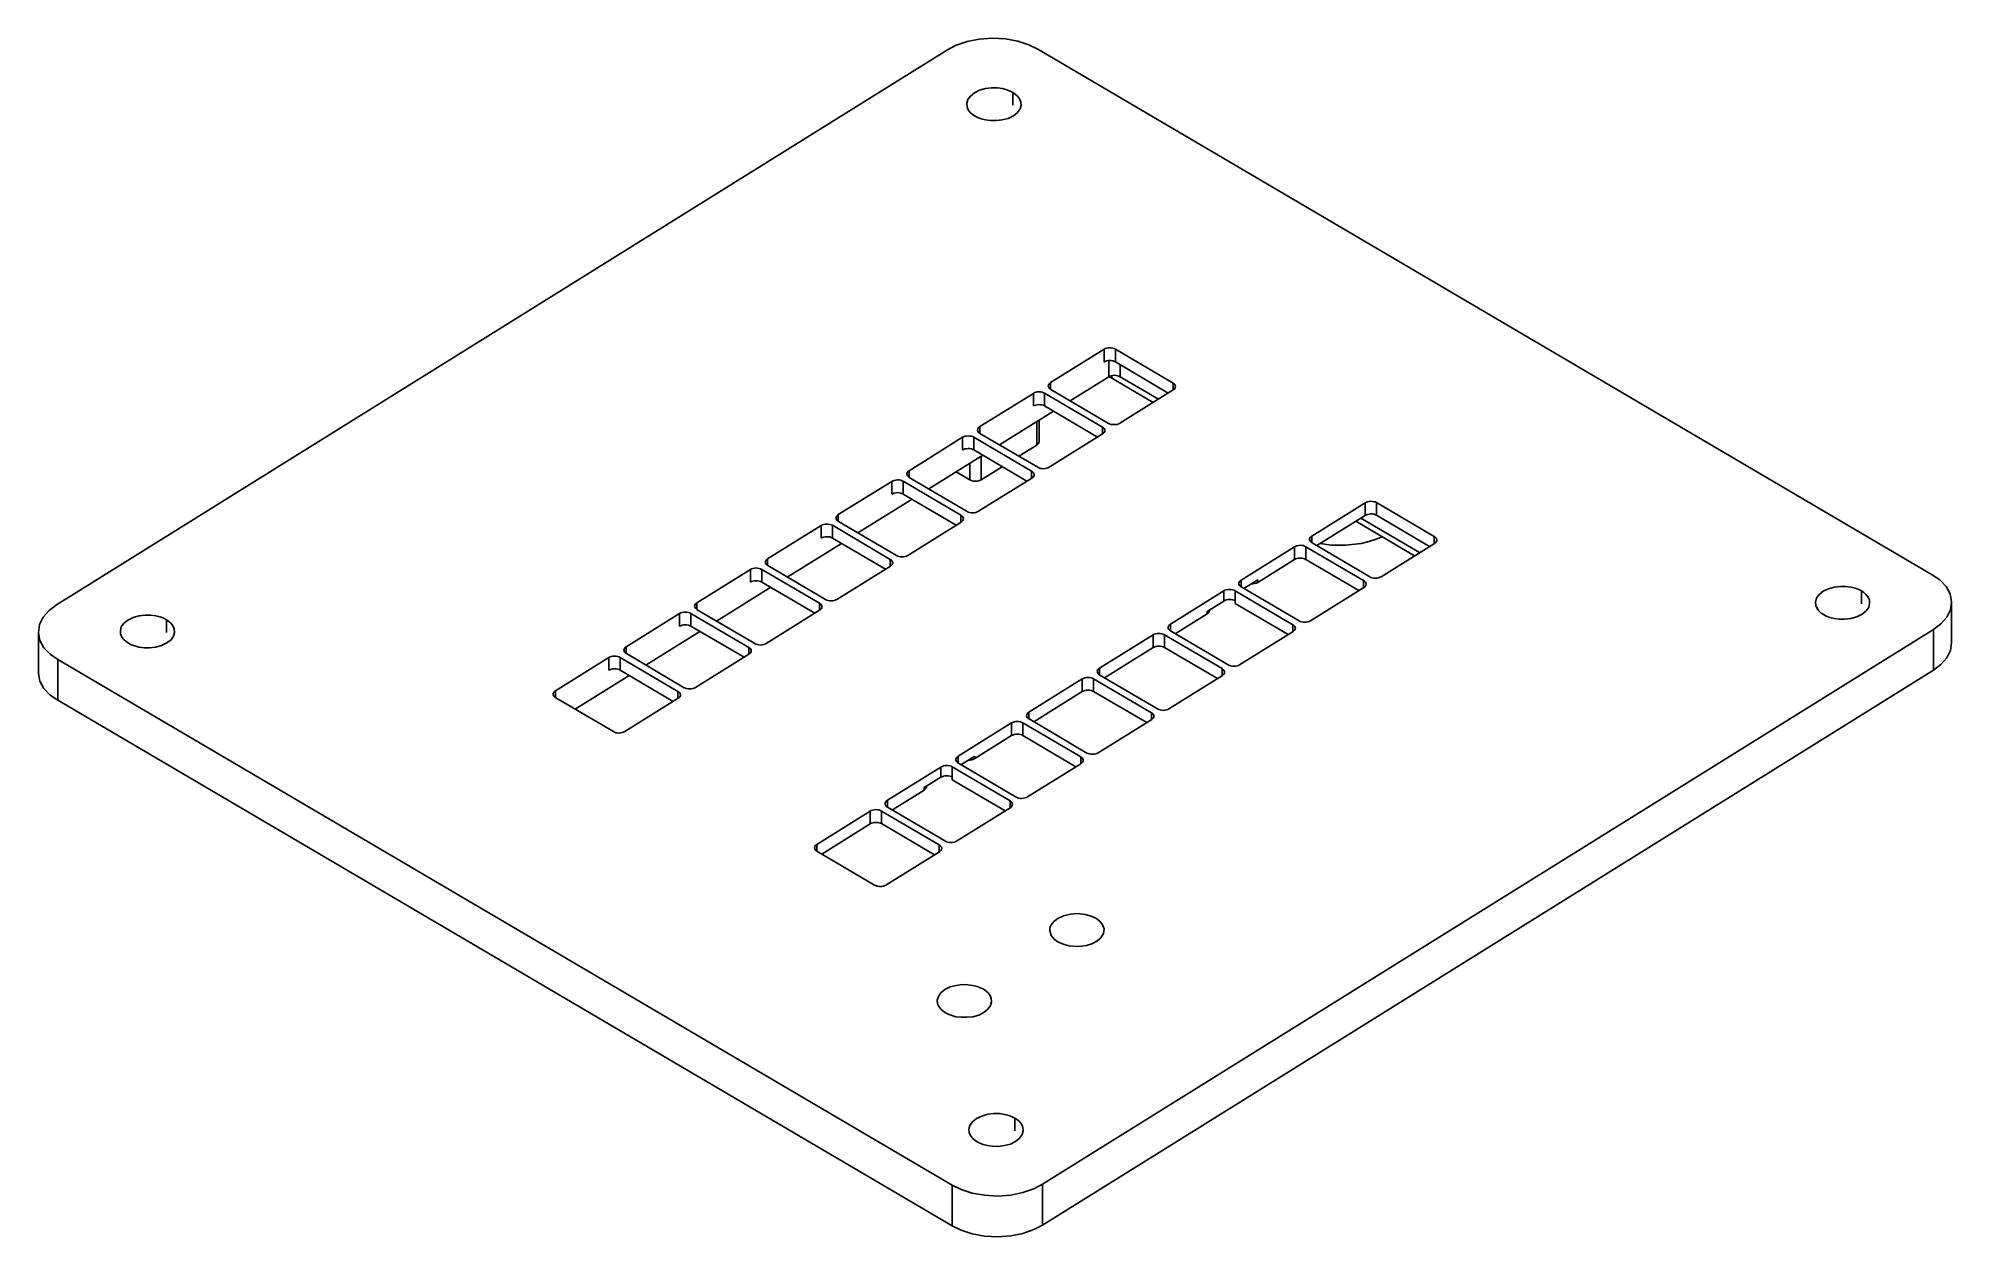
# Model space of a CAD drawing. Header units: millimetres. Extents: x -60 to 60, y -17 to 58.
import ezdxf

# ---------------------------------------------------------------- set-up
doc = ezdxf.new("R2010")
doc.units = ezdxf.units.MM
doc.layers.add('VISIBLE', color=7, linetype='Continuous')

msp = doc.modelspace()

# ---------------------------------------------------------------- linework, layer by layer
at = {"layer": 'VISIBLE'}
for p, q in [((-2.42, 57.44), (-1.75, 57.67)), ((-1.75, 57.67), (-0.99, 57.82)), ((-0.99, 57.82), (-0.17, 57.88)), ((-0.17, 57.88), (0.65, 57.84)), ((0.65, 57.84), (1.43, 57.7)), ((1.43, 57.7), (2.11, 57.48)), ((2.11, 57.48), (2.68, 57.2)), ((-58.71, 22.42), (-2.98, 57.15)), ((-2.98, 57.15), (-2.42, 57.44)), ((2.68, 57.2), (58.63, 24.31)), ((-1.76, 53.81), (-1.7, 54.04)), ((-1.7, 54.04), (-1.54, 54.26)), ((-1.54, 54.26), (-1.29, 54.47)), ((-1.29, 54.47), (-0.96, 54.63)), ((-0.96, 54.63), (-0.59, 54.73)), ((-0.59, 54.73), (-0.21, 54.78)), ((-0.21, 54.78), (0.15, 54.77)), ((0.15, 54.77), (0.46, 54.73)), ((0.46, 54.73), (0.73, 54.66)), ((0.73, 54.66), (0.94, 54.58)), ((0.94, 54.58), (1.12, 54.49)), ((1.12, 53.69), (1.12, 54.49)), ((1.12, 54.49), (1.27, 54.39)), ((1.27, 54.39), (1.41, 54.26)), ((1.41, 54.26), (1.53, 54.1)), ((1.53, 54.1), (1.61, 53.91)), ((1.61, 53.91), (1.63, 53.7)), ((-1.76, 53.81), (-1.75, 53.59)), ((-1.75, 53.59), (-1.67, 53.4)), ((-1.67, 53.4), (-1.55, 53.24)), ((-1.55, 53.24), (-1.4, 53.11)), ((-1.4, 53.11), (-1.25, 53.01)), ((-1.25, 53.01), (-1.08, 52.92)), ((-1.08, 52.92), (-0.86, 52.84)), ((-0.86, 52.84), (-0.6, 52.77)), ((-0.6, 52.77), (-0.28, 52.73)), ((-0.28, 52.73), (0.07, 52.73)), ((0.07, 52.73), (0.45, 52.77)), ((0.45, 52.77), (0.82, 52.87)), ((0.82, 52.87), (1.15, 53.03)), ((1.15, 53.03), (1.41, 53.24)), ((1.41, 53.24), (1.57, 53.47)), ((1.57, 53.47), (1.63, 53.7)), ((3.48, 36.34), (6.82, 38.42)), ((6.82, 38.42), (6.89, 38.46)), ((6.82, 37.62), (6.82, 38.42)), ((6.89, 38.46), (6.97, 38.48)), ((6.97, 38.48), (7.07, 38.5)), ((7.07, 38.5), (7.17, 38.51)), ((7.17, 38.51), (7.27, 38.51)), ((7.27, 38.51), (7.37, 38.49)), ((7.37, 38.49), (7.46, 38.46)), ((7.46, 38.46), (7.53, 38.43)), ((7.53, 37.63), (7.53, 38.43)), ((7.53, 38.43), (11.14, 36.3)), ((6.82, 37.62), (6.89, 37.66)), ((6.82, 37.62), (6.82, 37.62)), ((6.89, 37.66), (6.97, 37.69)), ((6.97, 37.69), (7.07, 37.71)), ((7.07, 37.71), (7.17, 37.72)), ((7.12, 36.69), (7.12, 37.71)), ((7.17, 37.72), (7.27, 37.71)), ((7.27, 37.71), (7.37, 37.69)), ((7.37, 37.69), (7.46, 37.66)), ((7.46, 37.66), (7.53, 37.63)), ((7.53, 37.63), (10.84, 35.68)), ((7.82, 36.7), (7.82, 37.46)), ((3.33, 36.12), (3.34, 36.18)), ((3.33, 36.12), (3.35, 36.06)), ((3.34, 36.18), (3.37, 36.24)), ((3.35, 36.06), (3.38, 36)), ((3.37, 36.24), (3.42, 36.29)), ((3.38, 36), (3.43, 35.95)), ((3.42, 36.29), (3.48, 36.34)), ((3.43, 35.95), (3.49, 35.91)), ((3.48, 35.92), (3.48, 36.34)), ((3.49, 35.91), (7.1, 33.78)), ((4.7, 35.19), (7.12, 36.69)), ((7.1, 36.69), (7.16, 36.68)), ((7.12, 36.69), (7.18, 36.73)), ((7.16, 36.68), (7.24, 36.65)), ((7.18, 36.73), (7.27, 36.76)), ((7.24, 36.65), (7.31, 36.61)), ((7.27, 36.76), (7.36, 36.78)), ((7.31, 36.61), (7.31, 36.77)), ((7.31, 36.61), (9.9, 35.09)), ((7.36, 36.78), (7.47, 36.79)), ((7.47, 36.79), (7.57, 36.78)), ((7.57, 36.78), (7.67, 36.76)), ((7.67, 36.76), (7.75, 36.73)), ((7.75, 36.73), (7.82, 36.7)), ((7.82, 36.7), (10.22, 35.29)), ((11.14, 35.87), (11.14, 36.3)), ((11.14, 36.3), (11.2, 36.26)), ((11.15, 35.87), (11.21, 35.92)), ((11.2, 36.26), (11.25, 36.21)), ((11.21, 35.92), (11.26, 35.97)), ((11.25, 36.21), (11.28, 36.15)), ((11.26, 35.97), (11.28, 36.03)), ((11.28, 36.15), (11.29, 36.09)), ((11.28, 36.03), (11.29, 36.09)), ((-0.95, 33.58), (2.4, 35.66)), ((2.4, 35.66), (2.46, 35.7)), ((2.4, 34.87), (2.4, 35.66)), ((2.4, 34.87), (2.46, 34.9)), ((2.4, 34.87), (2.4, 34.87)), ((2.46, 35.7), (2.55, 35.73)), ((2.46, 34.9), (2.55, 34.93)), ((2.55, 35.73), (2.64, 35.75)), ((2.55, 34.93), (2.64, 34.95)), ((2.64, 35.75), (2.75, 35.75)), ((2.64, 34.95), (2.75, 34.96)), ((2.75, 35.75), (2.85, 35.75)), ((2.75, 34.96), (2.85, 34.95)), ((2.85, 35.75), (2.95, 35.73)), ((2.85, 34.95), (2.95, 34.94)), ((2.95, 35.73), (3.03, 35.7)), ((2.95, 34.94), (3.03, 34.91)), ((3.03, 35.7), (3.1, 35.67)), ((3.03, 34.91), (3.1, 34.87)), ((3.1, 34.87), (3.1, 35.67)), ((3.1, 35.67), (6.72, 33.54)), ((3.1, 34.87), (6.42, 32.92)), ((7.81, 33.79), (11.15, 35.87)), ((-1.05, 33.48), (-1.01, 33.54)), ((-1.01, 33.54), (-0.95, 33.58)), ((-0.95, 33.16), (-0.95, 33.58)), ((0.28, 32.43), (3.66, 34.54)), ((2.62, 32.42), (2.62, 33.89)), ((2.76, 32.64), (2.76, 33.98)), ((6.72, 33.11), (6.72, 33.54)), ((6.72, 33.54), (6.78, 33.5)), ((7.1, 33.78), (7.17, 33.75)), ((7.17, 33.75), (7.26, 33.72)), ((7.26, 33.72), (7.35, 33.7)), ((7.35, 33.7), (7.46, 33.7)), ((7.46, 33.7), (7.56, 33.7)), ((7.56, 33.7), (7.65, 33.72)), ((7.65, 33.72), (7.74, 33.75)), ((7.74, 33.75), (7.81, 33.79)), ((-5.37, 30.82), (-2.03, 32.91)), ((-2.03, 32.91), (-1.96, 32.94)), ((-2.03, 32.11), (-2.03, 32.91)), ((-1.96, 32.94), (-1.88, 32.97)), ((-1.88, 32.97), (-1.78, 32.99)), ((-1.78, 32.99), (-1.68, 33)), ((-1.68, 33), (-1.57, 32.99)), ((-1.57, 32.99), (-1.48, 32.97)), ((-1.48, 32.97), (-1.39, 32.95)), ((-1.39, 32.95), (-1.32, 32.91)), ((-1.32, 32.12), (-1.32, 32.91)), ((-1.32, 32.91), (2.29, 30.79)), ((-1.09, 33.36), (-1.08, 33.43)), ((-1.09, 33.36), (-1.08, 33.3)), ((-1.08, 33.43), (-1.05, 33.48)), ((-1.08, 33.3), (-1.05, 33.24)), ((-1.05, 33.24), (-1, 33.19)), ((-1, 33.19), (-0.94, 33.15)), ((-0.94, 33.15), (2.68, 31.03)), ((1.49, 31.72), (2.62, 32.42)), ((2.62, 32.42), (2.68, 32.47)), ((2.68, 32.47), (2.72, 32.52)), ((2.72, 32.52), (2.75, 32.58)), ((2.75, 32.58), (2.76, 32.64)), ((3.38, 31.03), (6.73, 33.12)), ((6.73, 33.12), (6.79, 33.16)), ((6.78, 33.5), (6.83, 33.45)), ((6.79, 33.16), (6.83, 33.21)), ((6.83, 33.45), (6.86, 33.39)), ((6.83, 33.21), (6.86, 33.27)), ((6.86, 33.39), (6.87, 33.33)), ((6.86, 33.27), (6.87, 33.33)), ((-4.14, 29.68), (-0.76, 31.79)), ((-2.03, 32.11), (-1.96, 32.15)), ((-2.03, 32.11), (-2.03, 32.11)), ((-1.96, 32.15), (-1.88, 32.18)), ((-1.88, 32.18), (-1.78, 32.19)), ((-1.78, 32.19), (-1.68, 32.2)), ((-1.68, 32.2), (-1.57, 32.2)), ((-1.57, 32.2), (-1.48, 32.18)), ((-1.57, 30.25), (-1.57, 31.28)), ((-1.48, 32.18), (-1.39, 32.15)), ((-1.39, 32.15), (-1.32, 32.12)), ((-1.32, 32.12), (1.99, 30.17)), ((-0.86, 30.25), (-0.86, 31.72)), ((-9.8, 28.07), (-6.45, 30.15)), ((-6.45, 30.15), (-6.38, 30.19)), ((-6.45, 29.35), (-6.45, 30.15)), ((-6.38, 30.19), (-6.3, 30.21)), ((-6.3, 30.21), (-6.2, 30.23)), ((-6.2, 30.23), (-6.1, 30.24)), ((-6.1, 30.24), (-6, 30.24)), ((-6, 30.24), (-5.9, 30.22)), ((-5.9, 30.22), (-5.82, 30.19)), ((-5.82, 30.19), (-5.75, 30.16)), ((-5.75, 29.36), (-5.75, 30.16)), ((-5.75, 30.16), (-2.13, 28.03)), ((-5.51, 30.67), (-5.48, 30.73)), ((-5.51, 30.61), (-5.51, 30.67)), ((-5.51, 30.61), (-5.5, 30.55)), ((-5.5, 30.55), (-5.47, 30.49)), ((-5.48, 30.73), (-5.43, 30.78)), ((-5.47, 30.49), (-5.42, 30.44)), ((-5.43, 30.78), (-5.37, 30.82)), ((-5.42, 30.44), (-5.36, 30.39)), ((-5.37, 30.4), (-5.37, 30.82)), ((-5.36, 30.39), (-1.75, 28.27)), ((-2.43, 30.75), (-1.57, 30.25)), ((-1.57, 30.25), (-1.5, 30.21)), ((-1.5, 30.21), (-1.42, 30.18)), ((-1.42, 30.18), (-1.32, 30.17)), ((-1.32, 30.17), (-1.22, 30.16)), ((-1.22, 30.16), (-1.11, 30.17)), ((-1.11, 30.17), (-1.02, 30.19)), ((-1.04, 28.28), (2.3, 30.36)), ((-1.02, 30.19), (-0.93, 30.22)), ((-0.93, 30.22), (-0.86, 30.25)), ((-0.86, 30.25), (0.45, 31.07)), ((2.29, 30.35), (2.29, 30.79)), ((2.29, 30.79), (2.35, 30.75)), ((2.3, 30.36), (2.36, 30.4)), ((2.35, 30.75), (2.4, 30.69)), ((2.36, 30.4), (2.41, 30.45)), ((2.4, 30.69), (2.43, 30.64)), ((2.41, 30.45), (2.44, 30.51)), ((2.43, 30.64), (2.45, 30.57)), ((2.44, 30.51), (2.45, 30.57)), ((2.68, 31.03), (2.75, 30.99)), ((2.75, 30.99), (2.83, 30.96)), ((2.83, 30.96), (2.93, 30.95)), ((2.93, 30.95), (3.03, 30.94)), ((3.03, 30.94), (3.13, 30.95)), ((3.13, 30.95), (3.23, 30.97)), ((3.23, 30.97), (3.31, 31)), ((3.31, 31), (3.38, 31.03)), ((-8.57, 26.92), (-5.18, 29.03)), ((-6.45, 29.35), (-6.38, 29.39)), ((-6.45, 29.35), (-6.45, 29.35)), ((-6.38, 29.39), (-6.3, 29.42)), ((-6.3, 29.42), (-6.2, 29.44)), ((-6.2, 29.44), (-6.1, 29.45)), ((-6.1, 29.45), (-6, 29.44)), ((-6, 29.44), (-5.9, 29.42)), ((-5.9, 29.42), (-5.82, 29.39)), ((-5.82, 29.39), (-5.75, 29.36)), ((-5.75, 29.36), (-2.43, 27.41)), ((19.82, 26.73), (23.16, 28.81)), ((23.16, 28.81), (23.23, 28.85)), ((23.16, 28.02), (23.16, 28.81)), ((23.23, 28.85), (23.31, 28.88)), ((23.31, 28.88), (23.41, 28.9)), ((23.41, 28.9), (23.51, 28.91)), ((23.51, 28.91), (23.61, 28.9)), ((23.61, 28.9), (23.71, 28.88)), ((23.71, 28.88), (23.8, 28.86)), ((23.8, 28.86), (23.87, 28.82)), ((23.87, 28.03), (23.87, 28.82)), ((23.87, 28.82), (27.48, 26.7)), ((-9.94, 27.85), (-9.93, 27.91)), ((-9.94, 27.85), (-9.93, 27.79)), ((-9.93, 27.91), (-9.9, 27.97)), ((-9.93, 27.79), (-9.89, 27.73)), ((-9.9, 27.97), (-9.85, 28.02)), ((-9.89, 27.73), (-9.85, 27.68)), ((-9.85, 28.02), (-9.8, 28.07)), ((-9.85, 27.68), (-9.79, 27.64)), ((-9.8, 27.65), (-9.8, 28.07)), ((-9.79, 27.64), (-6.17, 25.51)), ((-5.46, 25.52), (-2.12, 27.6)), ((-2.13, 27.6), (-2.13, 28.03)), ((-2.13, 28.03), (-2.07, 27.99)), ((-2.12, 27.6), (-2.06, 27.65)), ((-2.07, 27.99), (-2.02, 27.94)), ((-2.06, 27.65), (-2.02, 27.7)), ((-2.02, 27.94), (-1.99, 27.88)), ((-2.02, 27.7), (-1.99, 27.76)), ((-1.99, 27.88), (-1.98, 27.82)), ((-1.99, 27.76), (-1.98, 27.82)), ((-1.75, 28.27), (-1.68, 28.23)), ((-1.68, 28.23), (-1.59, 28.21)), ((-1.59, 28.21), (-1.49, 28.19)), ((-1.49, 28.19), (-1.39, 28.18)), ((-1.39, 28.18), (-1.29, 28.19)), ((-1.29, 28.19), (-1.19, 28.21)), ((-1.19, 28.21), (-1.11, 28.24)), ((-1.11, 28.24), (-1.04, 28.28)), ((20.13, 26.13), (23.16, 28.02)), ((22.57, 27.65), (26.24, 25.49)), ((22.88, 27.85), (26.56, 25.69)), ((23.16, 28.02), (23.23, 28.05)), ((23.23, 28.05), (23.31, 28.08)), ((23.31, 28.08), (23.41, 28.1)), ((23.41, 28.1), (23.51, 28.11)), ((23.51, 28.11), (23.61, 28.11)), ((23.61, 28.11), (23.71, 28.09)), ((23.71, 28.09), (23.8, 28.06)), ((23.8, 28.06), (23.87, 28.03)), ((23.87, 28.03), (27.18, 26.08)), ((-14.22, 25.31), (-10.88, 27.39)), ((-10.88, 27.39), (-10.81, 27.43)), ((-10.88, 26.6), (-10.88, 27.39)), ((-10.88, 26.6), (-10.81, 26.63)), ((-10.88, 26.6), (-10.88, 26.6)), ((-10.81, 27.43), (-10.72, 27.46)), ((-10.81, 26.63), (-10.72, 26.66)), ((-10.72, 27.46), (-10.63, 27.48)), ((-10.72, 26.66), (-10.63, 26.68)), ((-10.63, 27.48), (-10.53, 27.48)), ((-10.63, 26.68), (-10.53, 26.69)), ((-10.53, 27.48), (-10.42, 27.48)), ((-10.53, 26.69), (-10.42, 26.68)), ((-10.42, 27.48), (-10.33, 27.46)), ((-10.42, 26.68), (-10.33, 26.67)), ((-10.33, 27.46), (-10.24, 27.43)), ((-10.33, 26.67), (-10.24, 26.64)), ((-10.24, 27.43), (-10.17, 27.4)), ((-10.24, 26.64), (-10.17, 26.6)), ((-10.17, 26.6), (-10.17, 27.4)), ((-10.17, 27.4), (-6.55, 25.27)), ((-10.17, 26.6), (-6.85, 24.65)), ((19.68, 26.58), (19.71, 26.64)), ((19.68, 26.52), (19.68, 26.58)), ((19.68, 26.52), (19.69, 26.45)), ((19.69, 26.45), (19.72, 26.4)), ((19.71, 26.64), (19.76, 26.69)), ((19.72, 26.4), (19.77, 26.35)), ((19.76, 26.69), (19.82, 26.73)), ((19.77, 26.35), (19.83, 26.3)), ((19.82, 26.31), (19.82, 26.73)), ((22.91, 26.26), (23.39, 26.38)), ((23.39, 26.38), (23.85, 26.53)), ((23.85, 26.53), (24.21, 26.68)), ((27.48, 26.26), (27.48, 26.7)), ((27.48, 26.7), (27.54, 26.65)), ((27.54, 26.65), (27.59, 26.6)), ((27.55, 26.31), (27.6, 26.36)), ((27.59, 26.6), (27.62, 26.55)), ((27.6, 26.36), (27.63, 26.42)), ((27.62, 26.55), (27.63, 26.48)), ((27.63, 26.42), (27.63, 26.48)), ((-14.36, 25.09), (-14.35, 25.16)), ((-14.35, 25.16), (-14.32, 25.21)), ((-14.32, 25.21), (-14.28, 25.27)), ((-14.28, 25.27), (-14.22, 25.31)), ((-14.22, 24.89), (-14.22, 25.31)), ((-12.99, 24.16), (-9.61, 26.27)), ((-6.55, 24.84), (-6.55, 25.27)), ((-6.55, 25.27), (-6.5, 25.23)), ((-6.5, 25.23), (-6.45, 25.18)), ((-6.45, 25.18), (-6.42, 25.12)), ((-6.17, 25.51), (-6.1, 25.48)), ((-6.1, 25.48), (-6.01, 25.45)), ((-6.01, 25.45), (-5.92, 25.43)), ((-5.92, 25.43), (-5.82, 25.43)), ((-5.82, 25.43), (-5.71, 25.43)), ((-5.71, 25.43), (-5.62, 25.45)), ((-5.62, 25.45), (-5.53, 25.48)), ((-5.53, 25.48), (-5.46, 25.52)), ((15.39, 23.97), (18.74, 26.06)), ((16.44, 23.83), (18.74, 25.26)), ((18.74, 26.06), (18.81, 26.09)), ((18.74, 25.26), (18.74, 26.06)), ((18.74, 25.26), (18.81, 25.3)), ((18.81, 26.09), (18.89, 26.12)), ((18.81, 25.3), (18.89, 25.33)), ((18.89, 26.12), (18.99, 26.14)), ((18.89, 25.33), (18.99, 25.35)), ((18.99, 26.14), (19.09, 26.15)), ((18.99, 25.35), (19.09, 25.35)), ((19.09, 26.15), (19.19, 26.14)), ((19.09, 25.35), (19.19, 25.35)), ((19.19, 26.14), (19.29, 26.13)), ((19.19, 25.35), (19.29, 25.33)), ((19.29, 26.13), (19.37, 26.1)), ((19.29, 25.33), (19.37, 25.3)), ((19.37, 26.1), (19.44, 26.06)), ((19.37, 25.3), (19.44, 25.27)), ((19.44, 25.27), (19.44, 26.06)), ((19.44, 26.06), (23.06, 23.94)), ((19.44, 25.27), (22.76, 23.32)), ((19.83, 26.3), (23.44, 24.18)), ((20.34, 26.26), (21.05, 26.16)), ((21.05, 26.16), (21.95, 26.15)), ((21.95, 26.15), (22.91, 26.26)), ((24.15, 24.18), (27.49, 26.27)), ((27.49, 26.27), (27.55, 26.31)), ((-18.65, 22.55), (-15.3, 24.64)), ((-15.3, 24.64), (-15.23, 24.67)), ((-15.3, 23.84), (-15.3, 24.64)), ((-15.23, 24.67), (-15.15, 24.7)), ((-15.15, 24.7), (-15.05, 24.72)), ((-15.05, 24.72), (-14.95, 24.73)), ((-14.95, 24.73), (-14.85, 24.72)), ((-14.85, 24.72), (-14.75, 24.7)), ((-14.75, 24.7), (-14.67, 24.68)), ((-14.67, 24.68), (-14.59, 24.64)), ((-14.59, 23.85), (-14.59, 24.64)), ((-14.59, 24.64), (-10.98, 22.52)), ((-14.36, 25.09), (-14.35, 25.03)), ((-14.35, 25.03), (-14.32, 24.97)), ((-14.32, 24.97), (-14.27, 24.92)), ((-14.27, 24.92), (-14.21, 24.88)), ((-14.21, 24.88), (-10.6, 22.76)), ((-9.89, 22.76), (-6.54, 24.85)), ((-6.54, 24.85), (-6.49, 24.89)), ((-6.49, 24.89), (-6.44, 24.94)), ((-6.44, 24.94), (-6.41, 25)), ((-6.42, 25.12), (-6.4, 25.06)), ((-6.41, 25), (-6.4, 25.06)), ((15.33, 23.93), (15.39, 23.97)), ((15.39, 23.55), (15.39, 23.97)), ((15.57, 23.45), (16.44, 23.99)), ((16.44, 23.83), (16.44, 23.99)), ((16.44, 23.99), (16.44, 23.99)), ((23.06, 23.51), (23.06, 23.94)), ((23.06, 23.94), (23.12, 23.9)), ((23.44, 24.18), (23.51, 24.14)), ((23.51, 24.14), (23.6, 24.12)), ((23.6, 24.12), (23.7, 24.1)), ((23.7, 24.1), (23.8, 24.09)), ((23.8, 24.09), (23.9, 24.1)), ((23.9, 24.1), (24, 24.12)), ((24, 24.12), (24.08, 24.15)), ((24.08, 24.15), (24.15, 24.18)), ((58.63, 24.31), (59.11, 23.98)), ((59.11, 23.98), (59.49, 23.57)), ((-17.42, 21.41), (-14.03, 23.52)), ((-15.3, 23.84), (-15.23, 23.88)), ((-15.3, 23.84), (-15.3, 23.84)), ((-15.23, 23.88), (-15.15, 23.91)), ((-15.15, 23.91), (-15.05, 23.92)), ((-15.05, 23.92), (-14.95, 23.93)), ((-14.95, 23.93), (-14.85, 23.93)), ((-14.85, 23.93), (-14.75, 23.91)), ((-14.75, 23.91), (-14.67, 23.88)), ((-14.67, 23.88), (-14.59, 23.85)), ((-14.59, 23.85), (-11.28, 21.9)), ((-10.6, 22.76), (-10.52, 22.72)), ((-9.96, 22.73), (-9.89, 22.76)), ((10.97, 21.22), (14.31, 23.3)), ((14.31, 23.3), (14.38, 23.34)), ((14.31, 22.66), (14.31, 23.3)), ((14.38, 23.34), (14.47, 23.37)), ((14.47, 23.37), (14.56, 23.39)), ((14.47, 22.73), (14.56, 22.75)), ((14.56, 23.39), (14.66, 23.39)), ((14.56, 22.75), (14.66, 22.76)), ((14.66, 23.39), (14.77, 23.39)), ((14.66, 22.76), (14.77, 22.75)), ((14.77, 23.39), (14.86, 23.37)), ((14.77, 22.75), (14.86, 22.73)), ((14.86, 23.37), (14.95, 23.34)), ((14.95, 23.34), (15.02, 23.31)), ((15.02, 22.67), (15.02, 23.31)), ((15.02, 23.31), (18.63, 21.18)), ((15.25, 23.76), (15.26, 23.82)), ((15.25, 23.76), (15.26, 23.7)), ((15.26, 23.82), (15.29, 23.88)), ((15.26, 23.7), (15.3, 23.64)), ((15.29, 23.88), (15.33, 23.93)), ((15.3, 23.64), (15.34, 23.59)), ((15.34, 23.59), (15.4, 23.55)), ((15.4, 23.55), (19.02, 21.42)), ((16.04, 23.74), (16.12, 23.74)), ((16.12, 23.74), (16.24, 23.75)), ((16.24, 23.75), (16.35, 23.79)), ((16.35, 23.79), (16.44, 23.83)), ((19.73, 21.43), (23.07, 23.51)), ((23.07, 23.51), (23.13, 23.55)), ((23.12, 23.9), (23.17, 23.85)), ((23.13, 23.55), (23.17, 23.61)), ((23.17, 23.85), (23.2, 23.79)), ((23.17, 23.61), (23.2, 23.66)), ((23.2, 23.79), (23.21, 23.73)), ((23.2, 23.66), (23.21, 23.73)), ((51.32, 22.6), (51.38, 22.84)), ((51.38, 22.84), (51.54, 23.06)), ((51.54, 23.06), (51.8, 23.27)), ((51.8, 23.27), (52.13, 23.43)), ((52.13, 23.43), (52.5, 23.53)), ((52.5, 23.53), (52.88, 23.58)), ((52.88, 23.58), (53.23, 23.57)), ((53.23, 23.57), (53.55, 23.53)), ((53.55, 23.53), (53.81, 23.46)), ((53.81, 23.46), (54.03, 23.38)), ((54.03, 23.38), (54.2, 23.29)), ((54.2, 22.49), (54.2, 23.29)), ((54.2, 23.29), (54.35, 23.19)), ((54.35, 23.19), (54.5, 23.06)), ((54.5, 23.06), (54.62, 22.9)), ((54.62, 22.9), (54.7, 22.71)), ((59.49, 23.57), (59.75, 23.11)), ((59.75, 23.11), (59.84, 22.61)), ((-59.77, 21.19), (-59.54, 21.66)), ((-59.54, 21.66), (-59.17, 22.07)), ((-59.17, 22.07), (-58.71, 22.42)), ((-54.24, 21.47), (-53.91, 21.63)), ((-53.91, 21.63), (-53.54, 21.74)), ((-53.54, 21.74), (-53.16, 21.78)), ((-53.16, 21.78), (-52.8, 21.78)), ((-52.8, 21.78), (-52.49, 21.73)), ((-52.49, 21.73), (-52.22, 21.67)), ((-52.22, 21.67), (-52, 21.58)), ((-52, 21.58), (-51.83, 21.49)), ((-23.07, 19.8), (-19.73, 21.88)), ((-19.73, 21.88), (-19.66, 21.92)), ((-19.73, 21.08), (-19.73, 21.88)), ((-19.66, 21.92), (-19.57, 21.94)), ((-19.57, 21.94), (-19.48, 21.96)), ((-19.48, 21.96), (-19.37, 21.97)), ((-19.37, 21.97), (-19.27, 21.97)), ((-19.27, 21.97), (-19.17, 21.95)), ((-19.17, 21.95), (-19.09, 21.92)), ((-19.09, 21.92), (-19.02, 21.89)), ((-19.02, 21.09), (-19.02, 21.89)), ((-19.02, 21.89), (-15.4, 19.76)), ((-18.79, 22.34), (-18.78, 22.4)), ((-18.79, 22.34), (-18.77, 22.28)), ((-18.78, 22.4), (-18.75, 22.46)), ((-18.77, 22.28), (-18.74, 22.22)), ((-18.75, 22.46), (-18.7, 22.51)), ((-18.74, 22.22), (-18.69, 22.17)), ((-18.7, 22.51), (-18.65, 22.55)), ((-18.69, 22.17), (-18.64, 22.12)), ((-18.65, 22.13), (-18.65, 22.55)), ((-18.64, 22.12), (-15.02, 20)), ((-14.31, 20.01), (-10.97, 22.09)), ((-10.98, 22.08), (-10.98, 22.52)), ((-10.98, 22.52), (-10.92, 22.48)), ((-10.97, 22.09), (-10.91, 22.13)), ((-10.92, 22.48), (-10.87, 22.42)), ((-10.91, 22.13), (-10.87, 22.18)), ((-10.87, 22.42), (-10.84, 22.37)), ((-10.87, 22.18), (-10.84, 22.24)), ((-10.84, 22.37), (-10.83, 22.3)), ((-10.84, 22.24), (-10.83, 22.3)), ((-10.52, 22.72), (-10.44, 22.69)), ((-10.44, 22.69), (-10.34, 22.68)), ((-10.34, 22.68), (-10.24, 22.67)), ((-10.24, 22.67), (-10.14, 22.68)), ((-10.14, 22.68), (-10.04, 22.7)), ((-10.04, 22.7), (-9.96, 22.73)), ((11.28, 20.61), (13.27, 21.86)), ((13.27, 22.01), (14.31, 22.66)), ((13.27, 21.86), (13.27, 22.01)), ((13.27, 22.01), (13.27, 22.01)), ((13.27, 21.86), (13.34, 21.91)), ((13.34, 21.91), (13.39, 21.97)), ((13.39, 21.97), (13.41, 22.05)), ((13.41, 22.05), (13.41, 22.1)), ((14.31, 22.66), (14.38, 22.7)), ((14.38, 22.7), (14.47, 22.73)), ((14.86, 22.73), (14.95, 22.71)), ((14.95, 22.71), (15.02, 22.67)), ((15.02, 22.67), (15.03, 22.67)), ((15.03, 22.51), (15.03, 22.67)), ((15.03, 22.51), (18.34, 20.56)), ((51.32, 22.6), (51.34, 22.39)), ((51.34, 22.39), (51.42, 22.2)), ((51.42, 22.2), (51.54, 22.04)), ((51.54, 22.04), (51.68, 21.91)), ((51.68, 21.91), (51.83, 21.81)), ((51.83, 21.81), (52, 21.72)), ((52, 21.72), (52.22, 21.64)), ((52.22, 21.64), (52.49, 21.57)), ((52.49, 21.57), (52.8, 21.53)), ((53.16, 21.52), (53.54, 21.57)), ((53.54, 21.57), (53.91, 21.67)), ((53.91, 21.67), (54.24, 21.83)), ((54.24, 21.83), (54.49, 22.04)), ((54.49, 22.04), (54.65, 22.26)), ((54.65, 22.26), (54.71, 22.5)), ((54.7, 22.71), (54.71, 22.5)), ((59.17, 21.23), (59.54, 21.65)), ((59.54, 21.65), (59.77, 22.11)), ((59.77, 22.11), (59.84, 22.61)), ((59.84, 20.06), (59.84, 22.61)), ((-59.84, 20.7), (-59.77, 21.19)), ((-59.84, 18.15), (-59.84, 20.7)), ((-59.84, 20.7), (-59.75, 20.2)), ((-54.71, 20.81), (-54.65, 21.04)), ((-54.71, 20.81), (-54.7, 20.6)), ((-54.7, 20.6), (-54.62, 20.41)), ((-54.65, 21.04), (-54.49, 21.27)), ((-54.62, 20.41), (-54.5, 20.25)), ((-54.49, 21.27), (-54.24, 21.47)), ((-51.83, 20.7), (-51.83, 21.49)), ((-51.83, 21.49), (-51.68, 21.39)), ((-51.68, 21.39), (-51.54, 21.26)), ((-51.54, 21.26), (-51.42, 21.11)), ((-51.54, 20.24), (-51.38, 20.47)), ((-51.42, 21.11), (-51.34, 20.92)), ((-51.38, 20.47), (-51.32, 20.7)), ((-51.34, 20.92), (-51.32, 20.7)), ((-21.84, 18.65), (-18.46, 20.76)), ((-19.73, 21.08), (-19.66, 21.12)), ((-19.73, 21.08), (-19.73, 21.08)), ((-19.66, 21.12), (-19.57, 21.15)), ((-19.57, 21.15), (-19.48, 21.17)), ((-19.48, 21.17), (-19.37, 21.17)), ((-19.37, 21.17), (-19.27, 21.17)), ((-19.27, 21.17), (-19.17, 21.15)), ((-19.17, 21.15), (-19.09, 21.12)), ((-19.09, 21.12), (-19.02, 21.09)), ((-19.02, 21.09), (-15.7, 19.14)), ((2.98, -13.84), (58.71, 20.89)), ((6.54, 18.46), (9.89, 20.54)), ((9.89, 20.54), (9.96, 20.58)), ((9.89, 19.75), (9.89, 20.54)), ((9.96, 20.58), (10.04, 20.61)), ((10.04, 20.61), (10.14, 20.63)), ((10.14, 20.63), (10.24, 20.64)), ((10.24, 20.64), (10.34, 20.63)), ((10.34, 20.63), (10.44, 20.61)), ((10.44, 20.61), (10.52, 20.59)), ((10.52, 20.59), (10.6, 20.55)), ((10.6, 19.75), (10.6, 20.55)), ((10.6, 20.55), (14.21, 18.43)), ((10.83, 21), (10.84, 21.06)), ((10.83, 21), (10.84, 20.94)), ((10.84, 21.06), (10.87, 21.12)), ((10.84, 20.94), (10.87, 20.88)), ((10.87, 21.12), (10.91, 21.17)), ((10.87, 20.88), (10.92, 20.83)), ((10.91, 21.17), (10.97, 21.22)), ((10.92, 20.83), (10.98, 20.79)), ((10.97, 20.8), (10.97, 21.22)), ((10.98, 20.79), (14.59, 18.66)), ((15.3, 18.67), (18.65, 20.75)), ((18.63, 20.75), (18.63, 21.18)), ((18.63, 21.18), (18.69, 21.14)), ((18.65, 20.75), (18.7, 20.8)), ((18.69, 21.14), (18.74, 21.09)), ((18.7, 20.8), (18.75, 20.85)), ((18.74, 21.09), (18.77, 21.03)), ((18.75, 20.85), (18.78, 20.91)), ((18.77, 21.03), (18.79, 20.97)), ((18.78, 20.91), (18.79, 20.97)), ((19.02, 21.42), (19.09, 21.39)), ((19.09, 21.39), (19.17, 21.36)), ((19.17, 21.36), (19.27, 21.34)), ((19.27, 21.34), (19.37, 21.34)), ((19.37, 21.34), (19.48, 21.34)), ((19.48, 21.34), (19.57, 21.36)), ((19.57, 21.36), (19.66, 21.39)), ((19.66, 21.39), (19.73, 21.43)), ((52.8, 21.53), (53.16, 21.52)), ((58.71, 20.89), (59.17, 21.23)), ((58.71, 18.34), (58.71, 20.89)), ((-59.75, 20.2), (-59.49, 19.74)), ((-59.49, 19.74), (-59.11, 19.33)), ((-59.11, 19.33), (-58.63, 19)), ((-54.5, 20.25), (-54.35, 20.12)), ((-54.35, 20.12), (-54.2, 20.02)), ((-54.2, 20.02), (-54.03, 19.93)), ((-54.03, 19.93), (-53.81, 19.85)), ((-53.81, 19.85), (-53.55, 19.78)), ((-53.55, 19.78), (-53.23, 19.74)), ((-53.23, 19.74), (-52.88, 19.73)), ((-52.88, 19.73), (-52.5, 19.78)), ((-52.5, 19.78), (-52.13, 19.88)), ((-52.13, 19.88), (-51.8, 20.04)), ((-51.8, 20.04), (-51.54, 20.24)), ((-24.15, 19.12), (-24.08, 19.16)), ((-24.08, 19.16), (-24, 19.19)), ((-24, 19.19), (-23.9, 19.21)), ((-23.9, 19.21), (-23.8, 19.21)), ((-23.8, 19.21), (-23.7, 19.21)), ((-23.7, 19.21), (-23.6, 19.19)), ((-23.6, 19.19), (-23.51, 19.16)), ((-23.51, 19.16), (-23.44, 19.13)), ((-23.21, 19.58), (-23.2, 19.64)), ((-23.21, 19.58), (-23.2, 19.52)), ((-23.2, 19.64), (-23.17, 19.7)), ((-23.2, 19.52), (-23.17, 19.46)), ((-23.17, 19.7), (-23.13, 19.75)), ((-23.17, 19.46), (-23.12, 19.41)), ((-23.13, 19.75), (-23.07, 19.8)), ((-23.12, 19.41), (-23.06, 19.37)), ((-23.07, 19.37), (-23.07, 19.8)), ((-23.06, 19.37), (-19.44, 17.24)), ((-18.74, 17.25), (-15.39, 19.33)), ((-15.4, 19.33), (-15.4, 19.76)), ((-15.4, 19.76), (-15.34, 19.72)), ((-15.39, 19.33), (-15.33, 19.38)), ((-15.34, 19.72), (-15.3, 19.67)), ((-15.33, 19.38), (-15.29, 19.43)), ((-15.3, 19.67), (-15.26, 19.61)), ((-15.29, 19.43), (-15.26, 19.49)), ((-15.26, 19.61), (-15.25, 19.55)), ((-15.26, 19.49), (-15.25, 19.55)), ((-15.02, 20), (-14.95, 19.96)), ((-14.95, 19.96), (-14.86, 19.94)), ((-14.86, 19.94), (-14.77, 19.92)), ((-14.77, 19.92), (-14.66, 19.91)), ((-14.66, 19.91), (-14.56, 19.92)), ((-14.56, 19.92), (-14.47, 19.94)), ((-14.47, 19.94), (-14.38, 19.97)), ((-14.38, 19.97), (-14.31, 20.01)), ((6.85, 17.86), (9.89, 19.75)), ((9.89, 19.75), (9.96, 19.78)), ((9.96, 19.78), (10.04, 19.81)), ((10.04, 19.81), (10.14, 19.83)), ((10.14, 19.83), (10.24, 19.84)), ((10.24, 19.84), (10.34, 19.83)), ((10.34, 19.83), (10.44, 19.82)), ((10.44, 19.82), (10.52, 19.79)), ((10.52, 19.79), (10.6, 19.75)), ((10.6, 19.75), (13.91, 17.81)), ((59.54, 19.1), (59.77, 19.57)), ((59.77, 19.57), (59.84, 20.06)), ((-59.84, 18.15), (-59.75, 17.65)), ((-58.63, 16.45), (-58.63, 19)), ((-58.63, 19), (-2.68, -13.89)), ((-27.49, 17.04), (-24.15, 19.12)), ((-26.26, 15.89), (-22.88, 18)), ((-24.15, 18.33), (-24.15, 19.12)), ((-24.15, 18.33), (-24.08, 18.36)), ((-24.15, 18.33), (-24.15, 18.33)), ((-24.08, 18.36), (-24, 18.39)), ((-24, 18.39), (-23.9, 18.41)), ((-23.9, 18.41), (-23.8, 18.42)), ((-23.8, 18.42), (-23.7, 18.41)), ((-23.7, 18.41), (-23.6, 18.4)), ((-23.6, 18.4), (-23.51, 18.37)), ((-23.51, 18.37), (-23.44, 18.33)), ((-23.44, 18.33), (-23.44, 19.13)), ((-23.44, 19.13), (-19.83, 17)), ((-23.44, 18.33), (-20.13, 16.38)), ((2.98, -16.39), (58.71, 18.34)), ((6.4, 18.25), (6.41, 18.31)), ((6.4, 18.25), (6.42, 18.18)), ((6.41, 18.31), (6.44, 18.37)), ((6.42, 18.18), (6.45, 18.13)), ((6.44, 18.37), (6.49, 18.42)), ((6.45, 18.13), (6.5, 18.07)), ((6.49, 18.42), (6.54, 18.46)), ((6.5, 18.07), (6.55, 18.03)), ((6.54, 18.04), (6.54, 18.46)), ((6.55, 18.03), (10.17, 15.91)), ((10.88, 15.91), (14.22, 18)), ((14.21, 17.99), (14.21, 18.43)), ((14.21, 18.43), (14.27, 18.38)), ((14.22, 18), (14.28, 18.04)), ((14.27, 18.38), (14.32, 18.33)), ((14.28, 18.04), (14.32, 18.09)), ((14.32, 18.33), (14.35, 18.28)), ((14.32, 18.09), (14.35, 18.15)), ((14.35, 18.28), (14.36, 18.21)), ((14.35, 18.15), (14.36, 18.21)), ((14.59, 18.66), (14.67, 18.63)), ((14.67, 18.63), (14.75, 18.6)), ((14.75, 18.6), (14.85, 18.58)), ((14.85, 18.58), (14.95, 18.58)), ((14.95, 18.58), (15.05, 18.59)), ((15.05, 18.59), (15.15, 18.61)), ((15.15, 18.61), (15.23, 18.63)), ((15.23, 18.63), (15.3, 18.67)), ((58.71, 18.34), (59.17, 18.69)), ((59.17, 18.69), (59.54, 19.1)), ((-59.75, 17.65), (-59.49, 17.19)), ((-59.49, 17.19), (-59.11, 16.78)), ((-59.11, 16.78), (-58.63, 16.45)), ((-27.63, 16.89), (-27.6, 16.94)), ((-27.63, 16.82), (-27.63, 16.89)), ((-27.63, 16.82), (-27.62, 16.76)), ((-27.62, 16.76), (-27.59, 16.7)), ((-27.6, 16.94), (-27.55, 17)), ((-27.55, 17), (-27.49, 17.04)), ((-27.49, 16.62), (-27.49, 17.04)), ((-19.83, 16.57), (-19.83, 17)), ((-19.83, 17), (-19.77, 16.96)), ((-19.77, 16.96), (-19.72, 16.91)), ((-19.72, 16.91), (-19.69, 16.85)), ((-19.69, 16.85), (-19.68, 16.79)), ((-19.68, 16.73), (-19.68, 16.79)), ((-19.44, 17.24), (-19.37, 17.21)), ((-19.37, 17.21), (-19.29, 17.18)), ((-19.29, 17.18), (-19.19, 17.16)), ((-19.19, 17.16), (-19.09, 17.16)), ((-19.09, 17.16), (-18.99, 17.16)), ((-18.99, 17.16), (-18.89, 17.18)), ((-18.89, 17.18), (-18.81, 17.21)), ((-18.81, 17.21), (-18.74, 17.25)), ((2.12, 15.7), (5.46, 17.79)), ((2.43, 15.1), (5.46, 16.99)), ((5.46, 17.79), (5.53, 17.82)), ((5.46, 16.99), (5.46, 17.79)), ((5.46, 16.99), (5.53, 17.03)), ((5.53, 17.82), (5.62, 17.85)), ((5.53, 17.03), (5.62, 17.06)), ((5.62, 17.85), (5.71, 17.87)), ((5.62, 17.06), (5.71, 17.08)), ((5.71, 17.87), (5.82, 17.88)), ((5.71, 17.08), (5.82, 17.08)), ((5.82, 17.88), (5.92, 17.87)), ((5.82, 17.08), (5.92, 17.08)), ((5.92, 17.87), (6.01, 17.86)), ((5.92, 17.08), (6.01, 17.06)), ((6.01, 17.86), (6.1, 17.83)), ((6.01, 17.06), (6.1, 17.03)), ((6.1, 17.83), (6.17, 17.79)), ((6.1, 17.03), (6.17, 17)), ((6.17, 17), (6.17, 17.79)), ((6.17, 17.79), (9.79, 15.67)), ((6.17, 17), (9.49, 15.05)), ((-58.63, 16.45), (-2.68, -16.44)), ((-27.59, 16.7), (-27.54, 16.65)), ((-27.54, 16.65), (-27.48, 16.61)), ((-27.48, 16.61), (-23.87, 14.49)), ((-23.16, 14.49), (-19.82, 16.58)), ((-19.82, 16.58), (-19.76, 16.62)), ((-19.76, 16.62), (-19.71, 16.67)), ((-19.71, 16.67), (-19.68, 16.73)), ((1.99, 15.55), (2.02, 15.61)), ((2.02, 15.61), (2.06, 15.66)), ((2.06, 15.66), (2.12, 15.7)), ((2.12, 15.28), (2.12, 15.7)), ((9.79, 15.23), (9.79, 15.67)), ((9.79, 15.67), (9.85, 15.63)), ((9.85, 15.63), (9.89, 15.58)), ((9.89, 15.58), (9.93, 15.52)), ((10.17, 15.91), (10.24, 15.87)), ((10.24, 15.87), (10.33, 15.85)), ((10.33, 15.85), (10.42, 15.83)), ((10.42, 15.83), (10.53, 15.82)), ((10.53, 15.82), (10.63, 15.83)), ((10.63, 15.83), (10.72, 15.85)), ((10.72, 15.85), (10.81, 15.88)), ((10.81, 15.88), (10.88, 15.91)), ((-23.87, 14.49), (-23.8, 14.45)), ((-23.8, 14.45), (-23.71, 14.42)), ((-23.71, 14.42), (-23.61, 14.41)), ((-23.61, 14.41), (-23.51, 14.4)), ((-23.51, 14.4), (-23.41, 14.41)), ((-23.41, 14.41), (-23.31, 14.43)), ((-23.31, 14.43), (-23.23, 14.46)), ((-23.23, 14.46), (-23.16, 14.49)), ((-2.3, 12.95), (1.04, 15.03)), ((1.04, 15.03), (1.11, 15.07)), ((1.04, 14.24), (1.04, 15.03)), ((1.11, 15.07), (1.19, 15.1)), ((1.19, 15.1), (1.29, 15.12)), ((1.29, 15.12), (1.39, 15.12)), ((1.39, 15.12), (1.49, 15.12)), ((1.49, 15.12), (1.59, 15.1)), ((1.59, 15.1), (1.68, 15.07)), ((1.68, 15.07), (1.75, 15.04)), ((1.75, 14.24), (1.75, 15.04)), ((1.75, 15.04), (5.36, 12.91)), ((1.98, 15.49), (1.99, 15.55)), ((1.98, 15.49), (1.99, 15.43)), ((1.99, 15.43), (2.02, 15.37)), ((2.02, 15.37), (2.07, 15.32)), ((2.07, 15.32), (2.13, 15.28)), ((2.13, 15.28), (5.75, 13.15)), ((6.45, 13.16), (9.8, 15.24)), ((9.8, 15.24), (9.85, 15.28)), ((9.85, 15.28), (9.9, 15.34)), ((9.9, 15.34), (9.93, 15.39)), ((9.93, 15.52), (9.94, 15.46)), ((9.93, 15.39), (9.94, 15.46)), ((-1.26, 12.8), (1.04, 14.24)), ((1.04, 14.24), (1.11, 14.27)), ((1.11, 14.27), (1.19, 14.3)), ((1.19, 14.3), (1.29, 14.32)), ((1.29, 14.32), (1.39, 14.33)), ((1.39, 14.33), (1.49, 14.32)), ((1.49, 14.32), (1.59, 14.3)), ((1.59, 14.3), (1.68, 14.28)), ((1.68, 14.28), (1.75, 14.24)), ((1.75, 14.24), (5.06, 12.29)), ((-6.73, 10.19), (-3.38, 12.27)), ((-3.38, 12.27), (-3.31, 12.31)), ((-3.38, 11.64), (-3.38, 12.27)), ((-3.31, 12.31), (-3.23, 12.34)), ((-3.23, 12.34), (-3.13, 12.36)), ((-3.13, 12.36), (-3.03, 12.37)), ((-3.03, 12.37), (-2.93, 12.36)), ((-2.93, 12.36), (-2.83, 12.34)), ((-2.83, 12.34), (-2.75, 12.32)), ((-2.75, 12.32), (-2.68, 12.28)), ((-2.68, 11.64), (-2.68, 12.28)), ((-2.68, 12.28), (0.94, 10.16)), ((-2.45, 12.73), (-2.44, 12.79)), ((-2.45, 12.73), (-2.43, 12.67)), ((-2.44, 12.79), (-2.41, 12.85)), ((-2.43, 12.67), (-2.4, 12.61)), ((-2.41, 12.85), (-2.36, 12.9)), ((-2.4, 12.61), (-2.35, 12.56)), ((-2.36, 12.9), (-2.3, 12.95)), ((-2.35, 12.56), (-2.29, 12.52)), ((-2.3, 12.53), (-2.3, 12.95)), ((-2.29, 12.52), (1.32, 10.39)), ((-2.13, 12.42), (-1.26, 12.96)), ((-1.66, 12.71), (-1.58, 12.71)), ((-1.58, 12.71), (-1.45, 12.73)), ((-1.45, 12.73), (-1.35, 12.76)), ((-1.35, 12.76), (-1.26, 12.8)), ((-1.26, 12.8), (-1.26, 12.96)), ((-1.26, 12.96), (-1.26, 12.96)), ((2.03, 10.4), (5.37, 12.48)), ((5.36, 12.48), (5.36, 12.91)), ((5.36, 12.91), (5.42, 12.87)), ((5.37, 12.48), (5.43, 12.53)), ((5.42, 12.87), (5.47, 12.82)), ((5.43, 12.53), (5.48, 12.58)), ((5.47, 12.82), (5.5, 12.76)), ((5.48, 12.58), (5.51, 12.64)), ((5.5, 12.76), (5.51, 12.7)), ((5.51, 12.64), (5.51, 12.7)), ((5.75, 13.15), (5.82, 13.12)), ((5.82, 13.12), (5.9, 13.09)), ((5.9, 13.09), (6, 13.07)), ((6, 13.07), (6.1, 13.07)), ((6.1, 13.07), (6.2, 13.07)), ((6.2, 13.07), (6.3, 13.09)), ((6.3, 13.09), (6.38, 13.12)), ((6.38, 13.12), (6.45, 13.16)), ((-6.42, 9.59), (-4.43, 10.83)), ((-4.43, 10.99), (-3.38, 11.64)), ((-4.43, 10.83), (-4.43, 10.99)), ((-4.43, 10.99), (-4.43, 10.99)), ((-4.43, 10.83), (-4.36, 10.88)), ((-4.36, 10.88), (-4.31, 10.95)), ((-4.31, 10.95), (-4.29, 11.02)), ((-4.29, 11.02), (-4.29, 11.08)), ((-3.38, 11.64), (-3.31, 11.67)), ((-3.31, 11.67), (-3.23, 11.7)), ((-3.23, 11.7), (-3.13, 11.72)), ((-3.13, 11.72), (-3.03, 11.73)), ((-3.03, 11.73), (-2.93, 11.72)), ((-2.93, 11.72), (-2.83, 11.71)), ((-2.83, 11.71), (-2.75, 11.68)), ((-2.75, 11.68), (-2.68, 11.64)), ((-2.68, 11.64), (-2.67, 11.64)), ((-2.67, 11.48), (-2.67, 11.64)), ((-2.67, 11.48), (0.64, 9.54)), ((-7.74, 9.55), (-7.65, 9.58)), ((-7.65, 9.58), (-7.56, 9.6)), ((-7.56, 9.6), (-7.46, 9.61)), ((-7.46, 9.61), (-7.35, 9.6)), ((-7.35, 9.6), (-7.26, 9.59)), ((-7.26, 9.59), (-7.17, 9.56)), ((-6.87, 9.98), (-6.86, 10.04)), ((-6.87, 9.98), (-6.86, 9.91)), ((-6.86, 10.04), (-6.83, 10.1)), ((-6.86, 9.91), (-6.83, 9.86)), ((-6.83, 10.1), (-6.79, 10.15)), ((-6.83, 9.86), (-6.78, 9.8)), ((-6.79, 10.15), (-6.73, 10.19)), ((-6.78, 9.8), (-6.72, 9.76)), ((-6.73, 9.77), (-6.73, 10.19)), ((-6.72, 9.76), (-3.1, 7.64)), ((-2.4, 7.64), (0.95, 9.73)), ((0.94, 9.72), (0.94, 10.16)), ((0.94, 10.16), (1, 10.11)), ((0.95, 9.73), (1.01, 9.77)), ((1, 10.11), (1.05, 10.06)), ((1.01, 9.77), (1.05, 9.82)), ((1.05, 10.06), (1.08, 10)), ((1.05, 9.82), (1.08, 9.88)), ((1.08, 10), (1.09, 9.94)), ((1.08, 9.88), (1.09, 9.94)), ((1.32, 10.39), (1.39, 10.36)), ((1.39, 10.36), (1.48, 10.33)), ((1.48, 10.33), (1.57, 10.31)), ((1.57, 10.31), (1.68, 10.31)), ((1.68, 10.31), (1.78, 10.32)), ((1.78, 10.32), (1.88, 10.34)), ((1.88, 10.34), (1.96, 10.36)), ((1.96, 10.36), (2.03, 10.4)), ((-11.15, 7.43), (-7.81, 9.52)), ((-10.84, 6.83), (-7.81, 8.72)), ((-7.81, 9.52), (-7.74, 9.55)), ((-7.81, 8.72), (-7.81, 9.52)), ((-7.81, 8.72), (-7.74, 8.76)), ((-7.74, 8.76), (-7.65, 8.79)), ((-7.65, 8.79), (-7.56, 8.81)), ((-7.56, 8.81), (-7.46, 8.81)), ((-7.46, 8.81), (-7.35, 8.81)), ((-7.35, 8.81), (-7.26, 8.79)), ((-7.26, 8.79), (-7.17, 8.76)), ((-7.17, 9.56), (-7.1, 9.52)), ((-7.17, 8.76), (-7.1, 8.73)), ((-7.1, 8.73), (-7.1, 9.52)), ((-7.1, 9.52), (-3.49, 7.4)), ((-7.1, 8.73), (-3.78, 6.78)), ((-11.29, 7.22), (-11.28, 7.28)), ((-11.29, 7.22), (-11.28, 7.16)), ((-11.28, 7.28), (-11.26, 7.34)), ((-11.26, 7.34), (-11.21, 7.39)), ((-11.21, 7.39), (-11.15, 7.43)), ((-11.15, 7.01), (-11.15, 7.43)), ((-3.49, 6.96), (-3.49, 7.4)), ((-3.49, 7.4), (-3.43, 7.36)), ((-3.43, 7.36), (-3.38, 7.31)), ((-3.38, 7.31), (-3.35, 7.25)), ((-3.35, 7.25), (-3.33, 7.19)), ((-3.34, 7.12), (-3.33, 7.19)), ((-3.1, 7.64), (-3.03, 7.6)), ((-3.03, 7.6), (-2.95, 7.58)), ((-2.95, 7.58), (-2.85, 7.56)), ((-2.85, 7.56), (-2.75, 7.55)), ((-2.75, 7.55), (-2.64, 7.56)), ((-2.64, 7.56), (-2.55, 7.58)), ((-2.55, 7.58), (-2.46, 7.61)), ((-2.46, 7.61), (-2.4, 7.64)), ((-11.28, 7.16), (-11.25, 7.1)), ((-11.25, 7.1), (-11.2, 7.05)), ((-11.2, 7.05), (-11.14, 7.01)), ((-11.14, 7.01), (-7.53, 4.88)), ((-6.82, 4.89), (-3.48, 6.97)), ((-3.48, 6.97), (-3.42, 7.01)), ((-3.42, 7.01), (-3.37, 7.07)), ((-3.37, 7.07), (-3.34, 7.12)), ((-7.53, 4.88), (-7.46, 4.85)), ((-7.46, 4.85), (-7.37, 4.82)), ((-7.37, 4.82), (-7.27, 4.8)), ((-7.27, 4.8), (-7.17, 4.8)), ((-7.17, 4.8), (-7.07, 4.8)), ((-7.07, 4.8), (-6.97, 4.82)), ((-6.97, 4.82), (-6.89, 4.85)), ((-6.89, 4.85), (-6.82, 4.89)), ((3.44, 2.22), (3.51, 2.4)), ((3.51, 2.4), (3.68, 2.61)), ((3.68, 2.61), (3.94, 2.8)), ((3.94, 2.8), (4.29, 2.97)), ((4.29, 2.97), (4.73, 3.07)), ((4.73, 3.07), (5.19, 3.1)), ((5.19, 3.1), (5.63, 3.05)), ((5.63, 3.05), (6.01, 2.95)), ((6.01, 2.95), (6.31, 2.81)), ((6.31, 2.81), (6.55, 2.63)), ((6.55, 2.63), (6.73, 2.4)), ((6.73, 2.4), (6.82, 2.14)), ((3.42, 2.04), (3.44, 2.22)), ((3.42, 2.04), (3.52, 1.74)), ((3.52, 1.74), (3.71, 1.5)), ((3.71, 1.5), (3.94, 1.33)), ((3.94, 1.33), (4.23, 1.2)), ((5.72, 1.1), (6.06, 1.21)), ((6.06, 1.21), (6.37, 1.37)), ((6.37, 1.37), (6.63, 1.59)), ((6.63, 1.59), (6.79, 1.86)), ((6.79, 1.86), (6.82, 2.14)), ((4.23, 1.2), (4.62, 1.09)), ((4.62, 1.09), (5.14, 1.04)), ((5.14, 1.04), (5.42, 1.06)), ((5.42, 1.06), (5.72, 1.1)), ((-3.61, -2.31), (-3.54, -2.08)), ((-3.61, -2.31), (-3.59, -2.53)), ((-3.54, -2.08), (-3.38, -1.86)), ((-3.38, -1.86), (-3.13, -1.65)), ((-3.13, -1.65), (-2.8, -1.49)), ((-2.8, -1.49), (-2.43, -1.39)), ((-2.43, -1.39), (-2.05, -1.34)), ((-2.05, -1.34), (-1.69, -1.35)), ((-1.69, -1.35), (-1.38, -1.39)), ((-1.38, -1.39), (-1.11, -1.46)), ((-1.11, -1.46), (-0.9, -1.54)), ((-0.9, -1.54), (-0.72, -1.63)), ((-0.72, -1.63), (-0.57, -1.73)), ((-0.57, -1.73), (-0.43, -1.86)), ((-0.43, -1.86), (-0.31, -2.02)), ((-0.31, -2.02), (-0.23, -2.21)), ((-0.23, -2.21), (-0.21, -2.42)), ((-3.59, -2.53), (-3.51, -2.72)), ((-3.51, -2.72), (-3.39, -2.88)), ((-3.39, -2.88), (-3.24, -3.01)), ((-3.24, -3.01), (-3.09, -3.11)), ((-3.09, -3.11), (-2.92, -3.2)), ((-2.92, -3.2), (-2.7, -3.28)), ((-2.7, -3.28), (-2.44, -3.35)), ((-2.44, -3.35), (-2.12, -3.39)), ((-2.12, -3.39), (-1.77, -3.39)), ((-1.77, -3.39), (-1.39, -3.35)), ((-1.39, -3.35), (-1.02, -3.25)), ((-1.02, -3.25), (-0.69, -3.09)), ((-0.69, -3.09), (-0.44, -2.88)), ((-0.44, -2.88), (-0.28, -2.65)), ((-0.28, -2.65), (-0.21, -2.42)), ((-1.15, -9.73), (-0.82, -9.57)), ((-0.82, -9.57), (-0.45, -9.46)), ((-0.45, -9.46), (-0.07, -9.42)), ((-0.07, -9.42), (0.28, -9.42)), ((0.28, -9.42), (0.6, -9.47)), ((0.6, -9.47), (0.86, -9.53)), ((0.86, -9.53), (1.08, -9.62)), ((-1.63, -10.39), (-1.57, -10.16)), ((-1.63, -10.39), (-1.61, -10.6)), ((-1.61, -10.6), (-1.53, -10.79)), ((-1.57, -10.16), (-1.41, -9.93)), ((-1.41, -9.93), (-1.15, -9.73)), ((1.08, -9.62), (1.25, -9.71)), ((1.25, -10.5), (1.25, -9.71)), ((1.25, -9.71), (1.4, -9.81)), ((1.4, -9.81), (1.55, -9.94)), ((1.54, -10.96), (1.7, -10.73)), ((1.55, -9.94), (1.67, -10.09)), ((1.67, -10.09), (1.75, -10.28)), ((1.7, -10.73), (1.76, -10.5)), ((1.75, -10.28), (1.76, -10.5)), ((-1.53, -10.79), (-1.41, -10.95)), ((-1.41, -10.95), (-1.27, -11.08)), ((-1.27, -11.08), (-1.12, -11.18)), ((-1.12, -11.18), (-0.94, -11.27)), ((-0.94, -11.27), (-0.73, -11.35)), ((-0.73, -11.35), (-0.46, -11.42)), ((-0.46, -11.42), (-0.15, -11.46)), ((-0.15, -11.46), (0.21, -11.47)), ((0.21, -11.47), (0.59, -11.42)), ((0.59, -11.42), (0.96, -11.32)), ((0.96, -11.32), (1.29, -11.16)), ((1.29, -11.16), (1.54, -10.96)), ((-2.68, -16.44), (-2.68, -13.89)), ((-2.68, -13.89), (-2.11, -14.17)), ((-2.11, -14.17), (-1.43, -14.39)), ((1.75, -14.36), (2.42, -14.13)), ((2.42, -14.13), (2.98, -13.84)), ((2.98, -16.39), (2.98, -13.84)), ((-1.43, -14.39), (-0.65, -14.53)), ((-0.65, -14.53), (0.17, -14.58)), ((0.17, -14.58), (0.99, -14.52)), ((0.99, -14.52), (1.75, -14.36)), ((-2.68, -16.44), (-2.11, -16.72)), ((-2.11, -16.72), (-1.43, -16.94)), ((1.75, -16.91), (2.42, -16.68)), ((2.42, -16.68), (2.98, -16.39)), ((-1.43, -16.94), (-0.65, -17.08)), ((-0.65, -17.08), (0.17, -17.12)), ((0.17, -17.12), (0.99, -17.07)), ((0.99, -17.07), (1.75, -16.91))]:
    msp.add_line(p, q, dxfattribs=at)

doc.saveas('drawing.dxf')
